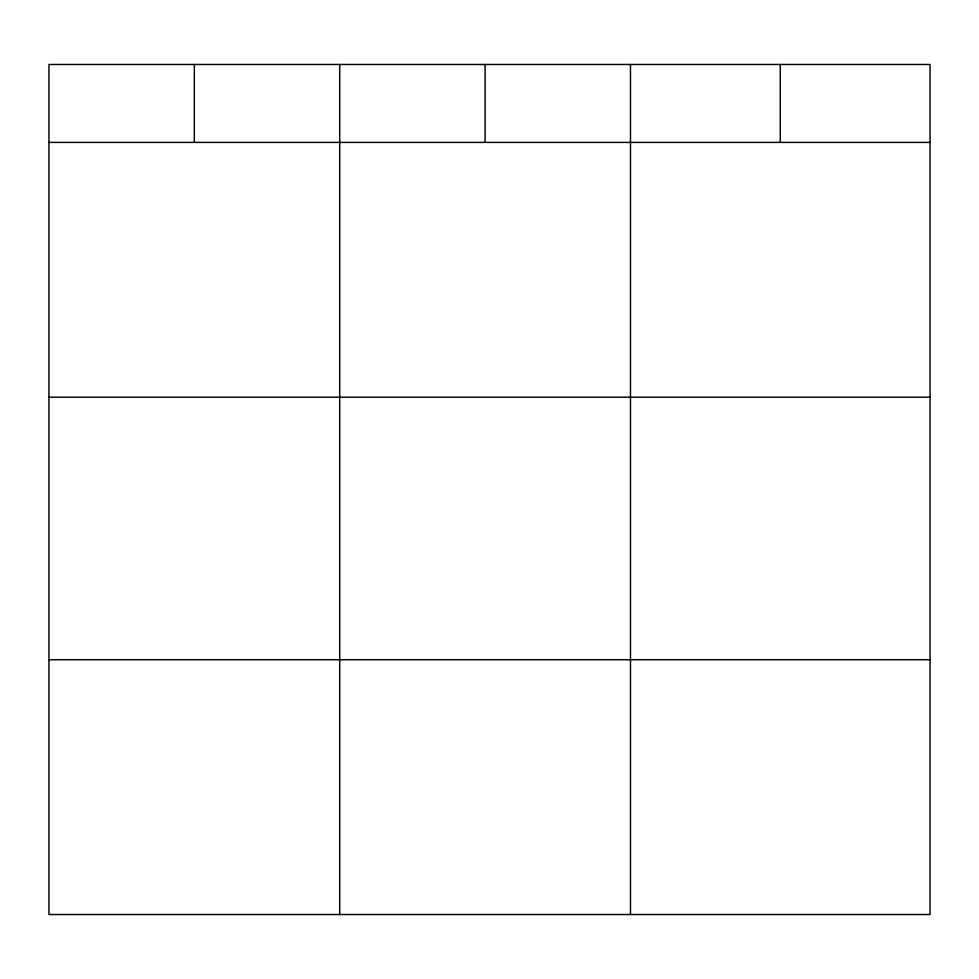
<?xml version="1.0" encoding="UTF-8"?>
<svg xmlns="http://www.w3.org/2000/svg" width="979" height="979" viewBox="0 0 979 979"><rect width="100%" height="100%" fill="white"/><g stroke="black" fill="none" stroke-linecap="round" stroke-linejoin="round"><path stroke-width="1.47" d="M930.05 397.193L930.05 64.479L48.95 64.479L48.95 914.521L930.05 914.521L930.05 397.193L48.95 397.193M48.95 142.396L930.05 142.396M48.95 659.724L930.05 659.724M780.263 64.479L780.263 142.396M630.476 64.479L630.476 914.521M485.094 64.479L485.094 142.396M339.713 64.479L339.713 914.521M194.332 64.479L194.332 142.396"/></g></svg>
